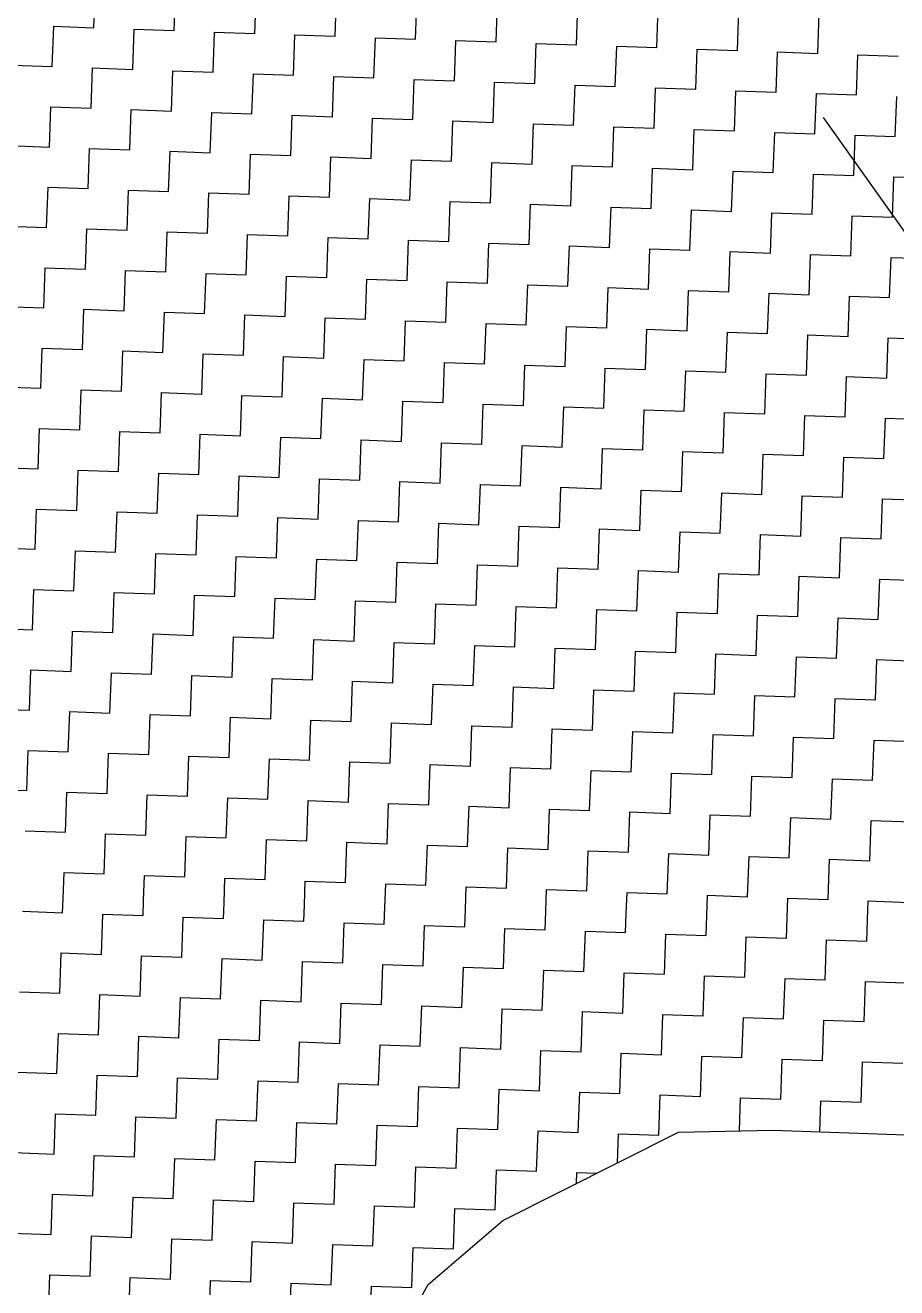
# Model space of a CAD drawing. Header units: metres. Extents: x 287345 to 291891, y 1993918 to 1999987.
# Drawn here: x 287664.9 to 287882.8, y 1997986.5 to 1998302.1 of the extents above; entities that cross this region are included whole.
import ezdxf

# ---------------------------------------------------------------- set-up
doc = ezdxf.new("R2010")
doc.units = ezdxf.units.M
doc.header["$MEASUREMENT"] = 0
doc.layers.add('POLY_HATCH', color=12, linetype='Continuous')

msp = doc.modelspace()

# ---------------------------------------------------------------- linework, layer by layer
msp.add_lwpolyline([(287977.69, 1998119.86), (287864.56, 1998279.01)])
at = {"layer": 'POLY_HATCH', "linetype": 'Continuous'}
for p, q in [((287682.1, 1998301.46), (287682.46, 1998311.52)), ((287702.21, 1998300.75), (287702.57, 1998310.8)), ((287722.32, 1998300.04), (287722.68, 1998310.09)), ((287742.43, 1998299.33), (287742.69, 1998306.73)), ((287762.54, 1998298.61), (287762.84, 1998307.23)), ((287782.65, 1998297.9), (287783, 1998307.96)), ((287802.76, 1998297.19), (287803.11, 1998307.25)), ((287822.87, 1998296.48), (287823.22, 1998306.53)), ((287842.98, 1998295.77), (287843.33, 1998305.82)), ((287863.08, 1998295.06), (287863.44, 1998305.11)), ((287671.69, 1998291.76), (287672.05, 1998301.82)), ((287672.05, 1998301.82), (287682.1, 1998301.46)), ((287691.8, 1998291.05), (287692.16, 1998301.1)), ((287692.16, 1998301.1), (287702.21, 1998300.75)), ((287711.91, 1998290.34), (287712.27, 1998300.39)), ((287712.27, 1998300.39), (287722.32, 1998300.04)), ((287732.02, 1998289.63), (287732.38, 1998299.68)), ((287732.38, 1998299.68), (287742.43, 1998299.33)), ((287752.13, 1998288.92), (287752.49, 1998298.97)), ((287752.49, 1998298.97), (287762.54, 1998298.61)), ((287772.24, 1998288.2), (287772.59, 1998298.26)), ((287772.59, 1998298.26), (287782.65, 1998297.9)), ((287792.35, 1998287.49), (287792.7, 1998297.55)), ((287792.7, 1998297.55), (287802.76, 1998297.19)), ((287812.46, 1998286.78), (287812.81, 1998296.84)), ((287812.81, 1998296.84), (287822.87, 1998296.48)), ((287832.57, 1998286.07), (287832.92, 1998296.12)), ((287832.92, 1998296.12), (287842.98, 1998295.77)), ((287852.67, 1998285.36), (287853.03, 1998295.41)), ((287853.03, 1998295.41), (287863.08, 1998295.06)), ((287872.78, 1998284.65), (287873.14, 1998294.7)), ((287873.14, 1998294.7), (287883.19, 1998294.34)), ((287661.64, 1998292.12), (287671.69, 1998291.76)), ((287681.39, 1998281.35), (287681.75, 1998291.41)), ((287681.75, 1998291.41), (287691.8, 1998291.05)), ((287701.5, 1998280.64), (287701.86, 1998290.69)), ((287701.86, 1998290.69), (287711.91, 1998290.34)), ((287721.61, 1998279.93), (287721.97, 1998289.98)), ((287721.97, 1998289.98), (287732.02, 1998289.63)), ((287741.72, 1998279.22), (287742.07, 1998289.27)), ((287742.07, 1998289.27), (287752.13, 1998288.92)), ((287761.83, 1998278.51), (287762.18, 1998288.56)), ((287762.18, 1998288.56), (287772.24, 1998288.2)), ((287781.94, 1998277.79), (287782.29, 1998287.85)), ((287782.29, 1998287.85), (287792.35, 1998287.49)), ((287802.05, 1998277.08), (287802.4, 1998287.14)), ((287802.4, 1998287.14), (287812.46, 1998286.78)), ((287822.15, 1998276.37), (287822.51, 1998286.43)), ((287822.51, 1998286.43), (287832.57, 1998286.07)), ((287842.26, 1998275.66), (287842.62, 1998285.71)), ((287842.62, 1998285.71), (287852.67, 1998285.36)), ((287862.37, 1998274.95), (287862.73, 1998285)), ((287862.73, 1998285), (287872.78, 1998284.65)), ((287882.48, 1998274.24), (287882.84, 1998284.29)), ((287670.98, 1998271.65), (287671.34, 1998281.71)), ((287671.34, 1998281.71), (287681.39, 1998281.35)), ((287691.09, 1998270.94), (287691.45, 1998281)), ((287691.45, 1998281), (287701.5, 1998280.64)), ((287711.2, 1998270.23), (287711.56, 1998280.28)), ((287711.56, 1998280.28), (287721.61, 1998279.93)), ((287731.31, 1998269.52), (287731.66, 1998279.57)), ((287731.66, 1998279.57), (287741.72, 1998279.22)), ((287751.42, 1998268.81), (287751.77, 1998278.86)), ((287751.77, 1998278.86), (287761.83, 1998278.51)), ((287771.53, 1998268.1), (287771.88, 1998278.15)), ((287771.88, 1998278.15), (287781.94, 1998277.79)), ((287791.64, 1998267.38), (287791.99, 1998277.44)), ((287791.99, 1998277.44), (287802.05, 1998277.08)), ((287811.74, 1998266.67), (287812.1, 1998276.73)), ((287812.1, 1998276.73), (287822.15, 1998276.37)), ((287831.85, 1998265.96), (287832.21, 1998276.01)), ((287832.21, 1998276.01), (287842.26, 1998275.66)), ((287851.96, 1998265.25), (287852.32, 1998275.3)), ((287852.32, 1998275.3), (287862.37, 1998274.95)), ((287872.07, 1998264.54), (287872.43, 1998274.59)), ((287872.43, 1998274.59), (287882.48, 1998274.24)), ((287660.93, 1998272.01), (287670.98, 1998271.65)), ((287680.68, 1998261.24), (287681.04, 1998271.3)), ((287681.04, 1998271.3), (287691.09, 1998270.94)), ((287700.79, 1998260.53), (287701.15, 1998270.59)), ((287701.15, 1998270.59), (287711.2, 1998270.23)), ((287720.9, 1998259.82), (287721.25, 1998269.87)), ((287721.25, 1998269.87), (287731.31, 1998269.52)), ((287741.01, 1998259.11), (287741.36, 1998269.16)), ((287741.36, 1998269.16), (287751.42, 1998268.81)), ((287761.12, 1998258.4), (287761.47, 1998268.45)), ((287761.47, 1998268.45), (287771.53, 1998268.1)), ((287781.23, 1998257.68), (287781.58, 1998267.74)), ((287781.58, 1998267.74), (287791.64, 1998267.38)), ((287801.33, 1998256.97), (287801.69, 1998267.03)), ((287801.69, 1998267.03), (287811.74, 1998266.67)), ((287821.44, 1998256.26), (287821.8, 1998266.32)), ((287821.8, 1998266.32), (287831.85, 1998265.96)), ((287841.55, 1998255.55), (287841.91, 1998265.6)), ((287841.91, 1998265.6), (287851.96, 1998265.25)), ((287861.66, 1998254.84), (287862.02, 1998264.89)), ((287862.02, 1998264.89), (287872.07, 1998264.54)), ((287670.27, 1998251.54), (287670.63, 1998261.6)), ((287670.63, 1998261.6), (287680.68, 1998261.24)), ((287881.77, 1998254.13), (287882.13, 1998264.18)), ((287882.13, 1998264.18), (287892.18, 1998263.83)), ((287690.38, 1998250.83), (287690.74, 1998260.89)), ((287690.74, 1998260.89), (287700.79, 1998260.53)), ((287710.49, 1998250.12), (287710.84, 1998260.18)), ((287710.84, 1998260.18), (287720.9, 1998259.82)), ((287730.6, 1998249.41), (287730.95, 1998259.46)), ((287730.95, 1998259.46), (287741.01, 1998259.11)), ((287750.71, 1998248.7), (287751.06, 1998258.75)), ((287751.06, 1998258.75), (287761.12, 1998258.4)), ((287770.82, 1998247.99), (287771.17, 1998258.04)), ((287771.17, 1998258.04), (287781.23, 1998257.68)), ((287790.92, 1998247.27), (287791.28, 1998257.33)), ((287791.28, 1998257.33), (287801.33, 1998256.97)), ((287811.03, 1998246.56), (287811.39, 1998256.62)), ((287811.39, 1998256.62), (287821.44, 1998256.26)), ((287831.14, 1998245.85), (287831.5, 1998255.91)), ((287831.5, 1998255.91), (287841.55, 1998255.55)), ((287851.25, 1998245.14), (287851.61, 1998255.19)), ((287851.61, 1998255.19), (287861.66, 1998254.84)), ((287871.36, 1998244.43), (287871.72, 1998254.48)), ((287871.72, 1998254.48), (287881.77, 1998254.13)), ((287660.22, 1998251.9), (287670.27, 1998251.54)), ((287679.97, 1998241.13), (287680.32, 1998251.19)), ((287680.32, 1998251.19), (287690.38, 1998250.83)), ((287700.08, 1998240.42), (287700.43, 1998250.48)), ((287700.43, 1998250.48), (287710.49, 1998250.12)), ((287720.19, 1998239.71), (287720.54, 1998249.77)), ((287720.54, 1998249.77), (287730.6, 1998249.41)), ((287740.3, 1998239), (287740.65, 1998249.05)), ((287740.65, 1998249.05), (287750.71, 1998248.7)), ((287760.4, 1998238.29), (287760.76, 1998248.34)), ((287760.76, 1998248.34), (287770.82, 1998247.99)), ((287780.51, 1998237.58), (287780.87, 1998247.63)), ((287780.87, 1998247.63), (287790.92, 1998247.27)), ((287800.62, 1998236.86), (287800.98, 1998246.92)), ((287800.98, 1998246.92), (287811.03, 1998246.56)), ((287820.73, 1998236.15), (287821.09, 1998246.21)), ((287821.09, 1998246.21), (287831.14, 1998245.85)), ((287840.84, 1998235.44), (287841.2, 1998245.5)), ((287841.2, 1998245.5), (287851.25, 1998245.14)), ((287860.95, 1998234.73), (287861.31, 1998244.78)), ((287861.31, 1998244.78), (287871.36, 1998244.43)), ((287881.06, 1998234.02), (287881.41, 1998244.07)), ((287881.41, 1998244.07), (287891.47, 1998243.72)), ((287669.56, 1998231.44), (287669.91, 1998241.49)), ((287669.91, 1998241.49), (287679.97, 1998241.13)), ((287689.67, 1998230.72), (287690.02, 1998240.78)), ((287690.02, 1998240.78), (287700.08, 1998240.42)), ((287709.78, 1998230.01), (287710.13, 1998240.07)), ((287710.13, 1998240.07), (287720.19, 1998239.71)), ((287729.89, 1998229.3), (287730.24, 1998239.35)), ((287730.24, 1998239.35), (287740.3, 1998239)), ((287749.99, 1998228.59), (287750.35, 1998238.64)), ((287750.35, 1998238.64), (287760.4, 1998238.29)), ((287770.1, 1998227.88), (287770.46, 1998237.93)), ((287770.46, 1998237.93), (287780.51, 1998237.58)), ((287790.21, 1998227.17), (287790.57, 1998237.22)), ((287790.57, 1998237.22), (287800.62, 1998236.86)), ((287810.32, 1998226.45), (287810.68, 1998236.51)), ((287810.68, 1998236.51), (287820.73, 1998236.15)), ((287830.43, 1998225.74), (287830.79, 1998235.8)), ((287830.79, 1998235.8), (287840.84, 1998235.44)), ((287850.54, 1998225.03), (287850.9, 1998235.09)), ((287850.9, 1998235.09), (287860.95, 1998234.73)), ((287870.65, 1998224.32), (287871, 1998234.37)), ((287871, 1998234.37), (287881.06, 1998234.02)), ((287659.5, 1998231.79), (287669.56, 1998231.44)), ((287679.26, 1998221.02), (287679.61, 1998231.08)), ((287679.61, 1998231.08), (287689.67, 1998230.72)), ((287699.37, 1998220.31), (287699.72, 1998230.37)), ((287699.72, 1998230.37), (287709.78, 1998230.01)), ((287719.48, 1998219.6), (287719.83, 1998229.66)), ((287719.83, 1998229.66), (287729.89, 1998229.3)), ((287739.58, 1998218.89), (287739.94, 1998228.94)), ((287739.94, 1998228.94), (287749.99, 1998228.59)), ((287759.69, 1998218.18), (287760.05, 1998228.23)), ((287760.05, 1998228.23), (287770.1, 1998227.88)), ((287779.8, 1998217.47), (287780.16, 1998227.52)), ((287780.16, 1998227.52), (287790.21, 1998227.17)), ((287799.91, 1998216.76), (287800.27, 1998226.81)), ((287800.27, 1998226.81), (287810.32, 1998226.45)), ((287820.02, 1998216.04), (287820.38, 1998226.1)), ((287820.38, 1998226.1), (287830.43, 1998225.74)), ((287840.13, 1998215.33), (287840.49, 1998225.39)), ((287840.49, 1998225.39), (287850.54, 1998225.03)), ((287860.24, 1998214.62), (287860.59, 1998224.68)), ((287860.59, 1998224.68), (287870.65, 1998224.32)), ((287880.35, 1998213.91), (287880.7, 1998223.96)), ((287880.7, 1998223.96), (287890.76, 1998223.61)), ((287668.85, 1998211.33), (287669.2, 1998221.38)), ((287669.2, 1998221.38), (287679.26, 1998221.02)), ((287688.96, 1998210.61), (287689.31, 1998220.67)), ((287689.31, 1998220.67), (287699.37, 1998220.31)), ((287709.07, 1998209.9), (287709.42, 1998219.96)), ((287709.42, 1998219.96), (287719.48, 1998219.6)), ((287729.17, 1998209.19), (287729.53, 1998219.25)), ((287729.53, 1998219.25), (287739.58, 1998218.89)), ((287749.28, 1998208.48), (287749.64, 1998218.53)), ((287749.64, 1998218.53), (287759.69, 1998218.18)), ((287769.39, 1998207.77), (287769.75, 1998217.82)), ((287769.75, 1998217.82), (287779.8, 1998217.47)), ((287789.5, 1998207.06), (287789.86, 1998217.11)), ((287789.86, 1998217.11), (287799.91, 1998216.76)), ((287809.61, 1998206.35), (287809.97, 1998216.4)), ((287809.97, 1998216.4), (287820.02, 1998216.04)), ((287829.72, 1998205.63), (287830.07, 1998215.69)), ((287830.07, 1998215.69), (287840.13, 1998215.33)), ((287849.83, 1998204.92), (287850.18, 1998214.98)), ((287850.18, 1998214.98), (287860.24, 1998214.62)), ((287869.94, 1998204.21), (287870.29, 1998214.26)), ((287870.29, 1998214.26), (287880.35, 1998213.91)), ((287658.79, 1998211.68), (287668.85, 1998211.33)), ((287678.55, 1998200.92), (287678.9, 1998210.97)), ((287678.9, 1998210.97), (287688.96, 1998210.61)), ((287698.65, 1998200.2), (287699.01, 1998210.26)), ((287699.01, 1998210.26), (287709.07, 1998209.9)), ((287718.76, 1998199.49), (287719.12, 1998209.55)), ((287719.12, 1998209.55), (287729.17, 1998209.19)), ((287738.87, 1998198.78), (287739.23, 1998208.84)), ((287739.23, 1998208.84), (287749.28, 1998208.48)), ((287758.98, 1998198.07), (287759.34, 1998208.12)), ((287759.34, 1998208.12), (287769.39, 1998207.77)), ((287779.09, 1998197.36), (287779.45, 1998207.41)), ((287779.45, 1998207.41), (287789.5, 1998207.06)), ((287799.2, 1998196.65), (287799.56, 1998206.7)), ((287799.56, 1998206.7), (287809.61, 1998206.35)), ((287819.31, 1998195.93), (287819.66, 1998205.99)), ((287819.66, 1998205.99), (287829.72, 1998205.63)), ((287839.42, 1998195.22), (287839.77, 1998205.28)), ((287839.77, 1998205.28), (287849.83, 1998204.92)), ((287859.53, 1998194.51), (287859.88, 1998204.57)), ((287859.88, 1998204.57), (287869.94, 1998204.21)), ((287879.64, 1998193.8), (287879.99, 1998203.85)), ((287879.99, 1998203.85), (287890.05, 1998203.5)), ((287668.14, 1998191.22), (287668.49, 1998201.27)), ((287668.49, 1998201.27), (287678.55, 1998200.92)), ((287688.24, 1998190.51), (287688.6, 1998200.56)), ((287688.6, 1998200.56), (287698.65, 1998200.2)), ((287708.35, 1998189.79), (287708.71, 1998199.85)), ((287708.71, 1998199.85), (287718.76, 1998199.49)), ((287728.46, 1998189.08), (287728.82, 1998199.14)), ((287728.82, 1998199.14), (287738.87, 1998198.78)), ((287748.57, 1998188.37), (287748.93, 1998198.43)), ((287748.93, 1998198.43), (287758.98, 1998198.07)), ((287768.68, 1998187.66), (287769.04, 1998197.71)), ((287769.04, 1998197.71), (287779.09, 1998197.36)), ((287788.79, 1998186.95), (287789.15, 1998197)), ((287789.15, 1998197), (287799.2, 1998196.65)), ((287808.9, 1998186.24), (287809.25, 1998196.29)), ((287809.25, 1998196.29), (287819.31, 1998195.93)), ((287829.01, 1998185.52), (287829.36, 1998195.58)), ((287829.36, 1998195.58), (287839.42, 1998195.22)), ((287849.12, 1998184.81), (287849.47, 1998194.87)), ((287849.47, 1998194.87), (287859.53, 1998194.51)), ((287869.23, 1998184.1), (287869.58, 1998194.16)), ((287869.58, 1998194.16), (287879.64, 1998193.8)), ((287658.08, 1998191.57), (287668.14, 1998191.22)), ((287677.83, 1998180.81), (287678.19, 1998190.86)), ((287678.19, 1998190.86), (287688.24, 1998190.51)), ((287697.94, 1998180.1), (287698.3, 1998190.15)), ((287698.3, 1998190.15), (287708.35, 1998189.79)), ((287718.05, 1998179.38), (287718.41, 1998189.44)), ((287718.41, 1998189.44), (287728.46, 1998189.08)), ((287738.16, 1998178.67), (287738.52, 1998188.73)), ((287738.52, 1998188.73), (287748.57, 1998188.37)), ((287758.27, 1998177.96), (287758.63, 1998188.01)), ((287758.63, 1998188.01), (287768.68, 1998187.66)), ((287778.38, 1998177.25), (287778.73, 1998187.3)), ((287778.73, 1998187.3), (287788.79, 1998186.95)), ((287798.49, 1998176.54), (287798.84, 1998186.59)), ((287798.84, 1998186.59), (287808.9, 1998186.24)), ((287818.6, 1998175.83), (287818.95, 1998185.88)), ((287818.95, 1998185.88), (287829.01, 1998185.52)), ((287838.71, 1998175.11), (287839.06, 1998185.17)), ((287839.06, 1998185.17), (287849.12, 1998184.81)), ((287858.82, 1998174.4), (287859.17, 1998184.46)), ((287859.17, 1998184.46), (287869.23, 1998184.1)), ((287878.92, 1998173.69), (287879.28, 1998183.75)), ((287879.28, 1998183.75), (287889.33, 1998183.39)), ((287667.42, 1998171.11), (287667.78, 1998181.16)), ((287667.78, 1998181.16), (287677.83, 1998180.81)), ((287687.53, 1998170.4), (287687.89, 1998180.45)), ((287687.89, 1998180.45), (287697.94, 1998180.1)), ((287707.64, 1998169.68), (287708, 1998179.74)), ((287708, 1998179.74), (287718.05, 1998179.38)), ((287727.75, 1998168.97), (287728.11, 1998179.03)), ((287728.11, 1998179.03), (287738.16, 1998178.67)), ((287747.86, 1998168.26), (287748.22, 1998178.32)), ((287748.22, 1998178.32), (287758.27, 1998177.96)), ((287767.97, 1998167.55), (287768.32, 1998177.6)), ((287768.32, 1998177.6), (287778.38, 1998177.25)), ((287788.08, 1998166.84), (287788.43, 1998176.89)), ((287788.43, 1998176.89), (287798.49, 1998176.54)), ((287808.19, 1998166.13), (287808.54, 1998176.18)), ((287808.54, 1998176.18), (287818.6, 1998175.83)), ((287828.3, 1998165.42), (287828.65, 1998175.47)), ((287828.65, 1998175.47), (287838.71, 1998175.11)), ((287848.4, 1998164.7), (287848.76, 1998174.76)), ((287848.76, 1998174.76), (287858.82, 1998174.4)), ((287868.51, 1998163.99), (287868.87, 1998174.05)), ((287868.87, 1998174.05), (287878.92, 1998173.69)), ((287657.37, 1998171.46), (287667.42, 1998171.11)), ((287677.12, 1998160.7), (287677.48, 1998170.75)), ((287677.48, 1998170.75), (287687.53, 1998170.4)), ((287697.23, 1998159.99), (287697.59, 1998170.04)), ((287697.59, 1998170.04), (287707.64, 1998169.68)), ((287717.34, 1998159.27), (287717.7, 1998169.33)), ((287717.7, 1998169.33), (287727.75, 1998168.97)), ((287737.45, 1998158.56), (287737.81, 1998168.62)), ((287737.81, 1998168.62), (287747.86, 1998168.26)), ((287757.56, 1998157.85), (287757.91, 1998167.91)), ((287757.91, 1998167.91), (287767.97, 1998167.55)), ((287777.67, 1998157.14), (287778.02, 1998167.19)), ((287778.02, 1998167.19), (287788.08, 1998166.84)), ((287797.78, 1998156.43), (287798.13, 1998166.48)), ((287798.13, 1998166.48), (287808.19, 1998166.13)), ((287817.89, 1998155.72), (287818.24, 1998165.77)), ((287818.24, 1998165.77), (287828.3, 1998165.42)), ((287837.99, 1998155.01), (287838.35, 1998165.06)), ((287838.35, 1998165.06), (287848.4, 1998164.7)), ((287858.1, 1998154.29), (287858.46, 1998164.35)), ((287858.46, 1998164.35), (287868.51, 1998163.99)), ((287878.21, 1998153.58), (287878.57, 1998163.64)), ((287878.57, 1998163.64), (287888.62, 1998163.28)), ((287666.71, 1998151), (287667.07, 1998161.05)), ((287667.07, 1998161.05), (287677.12, 1998160.7)), ((287686.82, 1998150.29), (287687.18, 1998160.34)), ((287687.18, 1998160.34), (287697.23, 1998159.99)), ((287706.93, 1998149.58), (287707.29, 1998159.63)), ((287707.29, 1998159.63), (287717.34, 1998159.27)), ((287727.04, 1998148.86), (287727.4, 1998158.92)), ((287727.4, 1998158.92), (287737.45, 1998158.56)), ((287747.15, 1998148.15), (287747.5, 1998158.21)), ((287747.5, 1998158.21), (287757.56, 1998157.85)), ((287767.26, 1998147.44), (287767.61, 1998157.5)), ((287767.61, 1998157.5), (287777.67, 1998157.14)), ((287787.37, 1998146.73), (287787.72, 1998156.78)), ((287787.72, 1998156.78), (287797.78, 1998156.43)), ((287807.48, 1998146.02), (287807.83, 1998156.07)), ((287807.83, 1998156.07), (287817.89, 1998155.72)), ((287827.58, 1998145.31), (287827.94, 1998155.36)), ((287827.94, 1998155.36), (287837.99, 1998155.01)), ((287847.69, 1998144.59), (287848.05, 1998154.65)), ((287848.05, 1998154.65), (287858.1, 1998154.29)), ((287656.66, 1998151.35), (287666.71, 1998151)), ((287867.8, 1998143.88), (287868.16, 1998153.94)), ((287868.16, 1998153.94), (287878.21, 1998153.58)), ((287676.41, 1998140.59), (287676.77, 1998150.64)), ((287676.77, 1998150.64), (287686.82, 1998150.29)), ((287696.52, 1998139.88), (287696.88, 1998149.93)), ((287696.88, 1998149.93), (287706.93, 1998149.58)), ((287716.63, 1998139.17), (287716.98, 1998149.22)), ((287716.98, 1998149.22), (287727.04, 1998148.86)), ((287736.74, 1998138.45), (287737.09, 1998148.51)), ((287737.09, 1998148.51), (287747.15, 1998148.15)), ((287756.85, 1998137.74), (287757.2, 1998147.8)), ((287757.2, 1998147.8), (287767.26, 1998147.44)), ((287776.96, 1998137.03), (287777.31, 1998147.09)), ((287777.31, 1998147.09), (287787.37, 1998146.73)), ((287797.06, 1998136.32), (287797.42, 1998146.37)), ((287797.42, 1998146.37), (287807.48, 1998146.02)), ((287817.17, 1998135.61), (287817.53, 1998145.66)), ((287817.53, 1998145.66), (287827.58, 1998145.31)), ((287837.28, 1998134.9), (287837.64, 1998144.95)), ((287837.64, 1998144.95), (287847.69, 1998144.59)), ((287857.39, 1998134.18), (287857.75, 1998144.24)), ((287857.75, 1998144.24), (287867.8, 1998143.88)), ((287877.5, 1998133.47), (287877.86, 1998143.53)), ((287877.86, 1998143.53), (287887.91, 1998143.17)), ((287666, 1998130.89), (287666.36, 1998140.94)), ((287666.36, 1998140.94), (287676.41, 1998140.59)), ((287686.11, 1998130.18), (287686.47, 1998140.23)), ((287686.47, 1998140.23), (287696.52, 1998139.88)), ((287706.22, 1998129.47), (287706.57, 1998139.52)), ((287706.57, 1998139.52), (287716.63, 1998139.17)), ((287726.33, 1998128.76), (287726.68, 1998138.81)), ((287726.68, 1998138.81), (287736.74, 1998138.45)), ((287746.44, 1998128.04), (287746.79, 1998138.1)), ((287746.79, 1998138.1), (287756.85, 1998137.74)), ((287766.55, 1998127.33), (287766.9, 1998137.39)), ((287766.9, 1998137.39), (287776.96, 1998137.03)), ((287786.65, 1998126.62), (287787.01, 1998136.68)), ((287787.01, 1998136.68), (287797.06, 1998136.32)), ((287806.76, 1998125.91), (287807.12, 1998135.96)), ((287807.12, 1998135.96), (287817.17, 1998135.61)), ((287826.87, 1998125.2), (287827.23, 1998135.25)), ((287827.23, 1998135.25), (287837.28, 1998134.9)), ((287846.98, 1998124.49), (287847.34, 1998134.54)), ((287847.34, 1998134.54), (287857.39, 1998134.18)), ((287867.09, 1998123.77), (287867.45, 1998133.83)), ((287867.45, 1998133.83), (287877.5, 1998133.47)), ((287655.95, 1998131.25), (287666, 1998130.89)), ((287675.7, 1998120.48), (287676.06, 1998130.53)), ((287676.06, 1998130.53), (287686.11, 1998130.18)), ((287695.81, 1998119.77), (287696.16, 1998129.82)), ((287696.16, 1998129.82), (287706.22, 1998129.47)), ((287715.92, 1998119.06), (287716.27, 1998129.11)), ((287716.27, 1998129.11), (287726.33, 1998128.76)), ((287736.03, 1998118.35), (287736.38, 1998128.4)), ((287736.38, 1998128.4), (287746.44, 1998128.04)), ((287756.14, 1998117.63), (287756.49, 1998127.69)), ((287756.49, 1998127.69), (287766.55, 1998127.33)), ((287776.24, 1998116.92), (287776.6, 1998126.98)), ((287776.6, 1998126.98), (287786.65, 1998126.62)), ((287796.35, 1998116.21), (287796.71, 1998126.26)), ((287796.71, 1998126.26), (287806.76, 1998125.91)), ((287816.46, 1998115.5), (287816.82, 1998125.55)), ((287816.82, 1998125.55), (287826.87, 1998125.2)), ((287836.57, 1998114.79), (287836.93, 1998124.84)), ((287836.93, 1998124.84), (287846.98, 1998124.49)), ((287856.68, 1998114.08), (287857.04, 1998124.13)), ((287857.04, 1998124.13), (287867.09, 1998123.77)), ((287876.79, 1998113.36), (287877.15, 1998123.42)), ((287877.15, 1998123.42), (287887.2, 1998123.06)), ((287665.29, 1998110.78), (287665.65, 1998120.84)), ((287665.65, 1998120.84), (287675.7, 1998120.48)), ((287685.4, 1998110.07), (287685.75, 1998120.12)), ((287685.75, 1998120.12), (287695.81, 1998119.77)), ((287705.51, 1998109.36), (287705.86, 1998119.41)), ((287705.86, 1998119.41), (287715.92, 1998119.06)), ((287725.62, 1998108.65), (287725.97, 1998118.7)), ((287725.97, 1998118.7), (287736.03, 1998118.35)), ((287745.73, 1998107.93), (287746.08, 1998117.99)), ((287746.08, 1998117.99), (287756.14, 1998117.63)), ((287765.83, 1998107.22), (287766.19, 1998117.28)), ((287766.19, 1998117.28), (287776.24, 1998116.92)), ((287785.94, 1998106.51), (287786.3, 1998116.57)), ((287786.3, 1998116.57), (287796.35, 1998116.21)), ((287806.05, 1998105.8), (287806.41, 1998115.85)), ((287806.41, 1998115.85), (287816.46, 1998115.5)), ((287826.16, 1998105.09), (287826.52, 1998115.14)), ((287826.52, 1998115.14), (287836.57, 1998114.79)), ((287846.27, 1998104.38), (287846.63, 1998114.43)), ((287846.63, 1998114.43), (287856.68, 1998114.08)), ((287866.38, 1998103.67), (287866.73, 1998113.72)), ((287866.73, 1998113.72), (287876.79, 1998113.36)), ((287655.23, 1998111.14), (287665.29, 1998110.78)), ((287674.99, 1998100.37), (287675.34, 1998110.43)), ((287675.34, 1998110.43), (287685.4, 1998110.07)), ((287695.1, 1998099.66), (287695.45, 1998109.71)), ((287695.45, 1998109.71), (287705.51, 1998109.36)), ((287715.21, 1998098.95), (287715.56, 1998109)), ((287715.56, 1998109), (287725.62, 1998108.65)), ((287735.31, 1998098.24), (287735.67, 1998108.29)), ((287735.67, 1998108.29), (287745.73, 1998107.93)), ((287755.42, 1998097.52), (287755.78, 1998107.58)), ((287755.78, 1998107.58), (287765.83, 1998107.22)), ((287775.53, 1998096.81), (287775.89, 1998106.87)), ((287775.89, 1998106.87), (287785.94, 1998106.51)), ((287795.64, 1998096.1), (287796, 1998106.16)), ((287796, 1998106.16), (287806.05, 1998105.8)), ((287815.75, 1998095.39), (287816.11, 1998105.44)), ((287816.11, 1998105.44), (287826.16, 1998105.09)), ((287835.86, 1998094.68), (287836.22, 1998104.73)), ((287836.22, 1998104.73), (287846.27, 1998104.38)), ((287855.97, 1998093.97), (287856.32, 1998104.02)), ((287856.32, 1998104.02), (287866.38, 1998103.67)), ((287664.93, 1998100.73), (287674.99, 1998100.37)), ((287876.08, 1998093.26), (287876.43, 1998103.31)), ((287876.43, 1998103.31), (287886.49, 1998102.95)), ((287684.69, 1998089.96), (287685.04, 1998100.02)), ((287685.04, 1998100.02), (287695.1, 1998099.66)), ((287704.8, 1998089.25), (287705.15, 1998099.3)), ((287705.15, 1998099.3), (287715.21, 1998098.95)), ((287724.9, 1998088.54), (287725.26, 1998098.59)), ((287725.26, 1998098.59), (287735.31, 1998098.24)), ((287745.01, 1998087.83), (287745.37, 1998097.88)), ((287745.37, 1998097.88), (287755.42, 1998097.52)), ((287765.12, 1998087.11), (287765.48, 1998097.17)), ((287765.48, 1998097.17), (287775.53, 1998096.81)), ((287785.23, 1998086.4), (287785.59, 1998096.46)), ((287785.59, 1998096.46), (287795.64, 1998096.1)), ((287805.34, 1998085.69), (287805.7, 1998095.75)), ((287805.7, 1998095.75), (287815.75, 1998095.39)), ((287825.45, 1998084.98), (287825.81, 1998095.03)), ((287825.81, 1998095.03), (287835.86, 1998094.68)), ((287845.56, 1998084.27), (287845.91, 1998094.32)), ((287845.91, 1998094.32), (287855.97, 1998093.97)), ((287865.67, 1998083.56), (287866.02, 1998093.61)), ((287866.02, 1998093.61), (287876.08, 1998093.26)), ((287674.4, 1998083.85), (287674.63, 1998090.32)), ((287674.63, 1998090.32), (287684.69, 1998089.96)), ((287694.52, 1998083.31), (287694.74, 1998089.6)), ((287694.74, 1998089.6), (287704.8, 1998089.25)), ((287714.63, 1998082.77), (287714.85, 1998088.89)), ((287714.85, 1998088.89), (287724.9, 1998088.54)), ((287734.75, 1998082.23), (287734.96, 1998088.18)), ((287734.96, 1998088.18), (287745.01, 1998087.83)), ((287754.86, 1998081.69), (287755.07, 1998087.47)), ((287755.07, 1998087.47), (287765.12, 1998087.11)), ((287774.98, 1998081.15), (287775.18, 1998086.76)), ((287775.18, 1998086.76), (287785.23, 1998086.4)), ((287795.09, 1998080.61), (287795.29, 1998086.05)), ((287795.29, 1998086.05), (287805.34, 1998085.69)), ((287815.21, 1998080.07), (287815.4, 1998085.34)), ((287815.4, 1998085.34), (287825.45, 1998084.98)), ((287674.28, 1998080.26), (287674.4, 1998083.85)), ((287694.39, 1998079.55), (287694.52, 1998083.31)), ((287714.49, 1998078.84), (287714.63, 1998082.77)), ((287734.6, 1998078.13), (287734.75, 1998082.23)), ((287754.71, 1998077.42), (287754.86, 1998081.69)), ((287835.32, 1998079.53), (287835.5, 1998084.62)), ((287835.5, 1998084.62), (287845.56, 1998084.27)), ((287855.44, 1998078.99), (287855.61, 1998083.91)), ((287855.61, 1998083.91), (287865.67, 1998083.56)), ((287875.55, 1998078.45), (287875.72, 1998083.2)), ((287875.72, 1998083.2), (287885.78, 1998082.84)), ((287664.22, 1998080.62), (287674.28, 1998080.26)), ((287683.98, 1998069.85), (287684.33, 1998079.91)), ((287684.33, 1998079.91), (287694.39, 1998079.55)), ((287704.08, 1998069.14), (287704.44, 1998079.19)), ((287704.44, 1998079.19), (287714.49, 1998078.84)), ((287724.19, 1998068.43), (287724.55, 1998078.48)), ((287724.55, 1998078.48), (287734.6, 1998078.13)), ((287774.82, 1998076.7), (287774.98, 1998081.15)), ((287794.93, 1998075.99), (287795.09, 1998080.61)), ((287815.04, 1998075.28), (287815.21, 1998080.07)), ((287835.15, 1998074.57), (287835.32, 1998079.53)), ((287855.26, 1998073.86), (287855.44, 1998078.99)), ((287875.37, 1998073.15), (287875.55, 1998078.45)), ((287744.3, 1998067.72), (287744.66, 1998077.77)), ((287744.66, 1998077.77), (287754.71, 1998077.42)), ((287764.41, 1998067.01), (287764.77, 1998077.06)), ((287764.77, 1998077.06), (287774.82, 1998076.7)), ((287784.52, 1998066.29), (287784.88, 1998076.35)), ((287784.88, 1998076.35), (287794.93, 1998075.99)), ((287804.63, 1998065.58), (287804.98, 1998075.64)), ((287804.98, 1998075.64), (287815.04, 1998075.28)), ((287824.74, 1998064.87), (287825.09, 1998074.93)), ((287825.09, 1998074.93), (287835.15, 1998074.57)), ((287844.85, 1998064.16), (287845.2, 1998074.21)), ((287845.2, 1998074.21), (287855.26, 1998073.86)), ((287864.96, 1998063.45), (287865.31, 1998073.5)), ((287865.31, 1998073.5), (287875.37, 1998073.15)), ((287673.56, 1998060.15), (287673.92, 1998070.21)), ((287673.92, 1998070.21), (287683.98, 1998069.85)), ((287693.67, 1998059.44), (287694.03, 1998069.5)), ((287694.03, 1998069.5), (287704.08, 1998069.14)), ((287713.78, 1998058.73), (287714.14, 1998068.78)), ((287714.14, 1998068.78), (287724.19, 1998068.43)), ((287733.89, 1998058.02), (287734.25, 1998068.07)), ((287734.25, 1998068.07), (287744.3, 1998067.72)), ((287754, 1998057.31), (287754.36, 1998067.36)), ((287754.36, 1998067.36), (287764.41, 1998067.01)), ((287774.11, 1998056.6), (287774.47, 1998066.65)), ((287774.47, 1998066.65), (287784.52, 1998066.29)), ((287794.22, 1998055.88), (287794.57, 1998065.94)), ((287794.57, 1998065.94), (287804.63, 1998065.58)), ((287814.33, 1998055.17), (287814.68, 1998065.23)), ((287814.68, 1998065.23), (287824.74, 1998064.87)), ((287834.44, 1998054.46), (287834.79, 1998064.51)), ((287834.79, 1998064.51), (287844.85, 1998064.16)), ((287854.55, 1998053.75), (287854.9, 1998063.8)), ((287854.9, 1998063.8), (287864.96, 1998063.45)), ((287874.65, 1998053.04), (287875.01, 1998063.09)), ((287875.01, 1998063.09), (287885.06, 1998062.74)), ((287663.51, 1998060.51), (287673.56, 1998060.15)), ((287683.26, 1998049.74), (287683.62, 1998059.8)), ((287683.62, 1998059.8), (287693.67, 1998059.44)), ((287703.37, 1998049.03), (287703.73, 1998059.09)), ((287703.73, 1998059.09), (287713.78, 1998058.73)), ((287723.48, 1998048.32), (287723.84, 1998058.37)), ((287723.84, 1998058.37), (287733.89, 1998058.02)), ((287743.59, 1998047.61), (287743.95, 1998057.66)), ((287743.95, 1998057.66), (287754, 1998057.31)), ((287763.7, 1998046.9), (287764.06, 1998056.95)), ((287764.06, 1998056.95), (287774.11, 1998056.6)), ((287783.81, 1998046.18), (287784.16, 1998056.24)), ((287784.16, 1998056.24), (287794.22, 1998055.88)), ((287803.92, 1998045.47), (287804.27, 1998055.53)), ((287804.27, 1998055.53), (287814.33, 1998055.17)), ((287824.03, 1998044.76), (287824.38, 1998054.82)), ((287824.38, 1998054.82), (287834.44, 1998054.46)), ((287844.14, 1998044.05), (287844.49, 1998054.1)), ((287844.49, 1998054.1), (287854.55, 1998053.75)), ((287864.24, 1998043.34), (287864.6, 1998053.39)), ((287864.6, 1998053.39), (287874.65, 1998053.04)), ((287672.85, 1998040.04), (287673.21, 1998050.1)), ((287673.21, 1998050.1), (287683.26, 1998049.74)), ((287692.96, 1998039.33), (287693.32, 1998049.39)), ((287693.32, 1998049.39), (287703.37, 1998049.03)), ((287713.07, 1998038.62), (287713.43, 1998048.68)), ((287713.43, 1998048.68), (287723.48, 1998048.32)), ((287733.18, 1998037.91), (287733.54, 1998047.96)), ((287733.54, 1998047.96), (287743.59, 1998047.61)), ((287753.29, 1998037.2), (287753.64, 1998047.25)), ((287753.64, 1998047.25), (287763.7, 1998046.9)), ((287773.4, 1998036.49), (287773.75, 1998046.54)), ((287773.75, 1998046.54), (287783.81, 1998046.18)), ((287793.51, 1998035.77), (287793.86, 1998045.83)), ((287793.86, 1998045.83), (287803.92, 1998045.47)), ((287813.62, 1998035.06), (287813.97, 1998045.12)), ((287813.97, 1998045.12), (287824.03, 1998044.76)), ((287833.73, 1998034.35), (287834.08, 1998044.41)), ((287834.08, 1998044.41), (287844.14, 1998044.05)), ((287853.83, 1998033.64), (287854.19, 1998043.69)), ((287854.19, 1998043.69), (287864.24, 1998043.34)), ((287873.94, 1998032.93), (287874.3, 1998042.98)), ((287874.3, 1998042.98), (287884.35, 1998042.63)), ((287662.8, 1998040.4), (287672.85, 1998040.04)), ((287682.55, 1998029.63), (287682.91, 1998039.69)), ((287682.91, 1998039.69), (287692.96, 1998039.33)), ((287702.66, 1998028.92), (287703.02, 1998038.98)), ((287703.02, 1998038.98), (287713.07, 1998038.62)), ((287722.77, 1998028.21), (287723.13, 1998038.26)), ((287723.13, 1998038.26), (287733.18, 1998037.91)), ((287742.88, 1998027.5), (287743.23, 1998037.55)), ((287743.23, 1998037.55), (287753.29, 1998037.2)), ((287762.99, 1998026.79), (287763.34, 1998036.84)), ((287763.34, 1998036.84), (287773.4, 1998036.49)), ((287783.1, 1998026.08), (287783.45, 1998036.13)), ((287783.45, 1998036.13), (287793.51, 1998035.77)), ((287803.21, 1998025.36), (287803.56, 1998035.42)), ((287803.56, 1998035.42), (287813.62, 1998035.06)), ((287823.31, 1998024.65), (287823.67, 1998034.71)), ((287823.67, 1998034.71), (287833.73, 1998034.35)), ((287843.49, 1998025.74), (287843.78, 1998034)), ((287843.78, 1998034), (287853.83, 1998033.64)), ((287863.61, 1998025.52), (287863.89, 1998033.28)), ((287863.89, 1998033.28), (287873.94, 1998032.93)), ((287672.14, 1998019.93), (287672.5, 1998029.99)), ((287672.5, 1998029.99), (287682.55, 1998029.63)), ((287692.25, 1998019.22), (287692.61, 1998029.28)), ((287692.61, 1998029.28), (287702.66, 1998028.92)), ((287712.36, 1998018.51), (287712.72, 1998028.57)), ((287712.72, 1998028.57), (287722.77, 1998028.21)), ((287732.47, 1998017.8), (287732.82, 1998027.85)), ((287732.82, 1998027.85), (287742.88, 1998027.5)), ((287752.58, 1998017.09), (287752.93, 1998027.14)), ((287752.93, 1998027.14), (287762.99, 1998026.79)), ((287772.69, 1998016.38), (287773.04, 1998026.43)), ((287773.04, 1998026.43), (287783.1, 1998026.08)), ((287792.8, 1998015.67), (287793.15, 1998025.72)), ((287793.15, 1998025.72), (287803.21, 1998025.36)), ((287813, 1998017.73), (287813.26, 1998025.01)), ((287813.26, 1998025.01), (287823.31, 1998024.65)), ((287662.09, 1998020.29), (287672.14, 1998019.93)), ((287681.84, 1998009.52), (287682.2, 1998019.58)), ((287682.2, 1998019.58), (287692.25, 1998019.22)), ((287701.95, 1998008.81), (287702.31, 1998018.87)), ((287702.31, 1998018.87), (287712.36, 1998018.51)), ((287722.06, 1998008.1), (287722.41, 1998018.16)), ((287722.41, 1998018.16), (287732.47, 1998017.8)), ((287742.17, 1998007.39), (287742.52, 1998017.44)), ((287742.52, 1998017.44), (287752.58, 1998017.09)), ((287762.28, 1998006.68), (287762.63, 1998016.73)), ((287762.63, 1998016.73), (287772.69, 1998016.38)), ((287782.39, 1998005.97), (287782.74, 1998016.02)), ((287782.74, 1998016.02), (287792.8, 1998015.67)), ((287802.75, 1998012.57), (287802.85, 1998015.31)), ((287802.85, 1998015.31), (287807.84, 1998015.13)), ((287671.43, 1997999.83), (287671.79, 1998009.88)), ((287671.79, 1998009.88), (287681.84, 1998009.52)), ((287691.54, 1997999.11), (287691.89, 1998009.17)), ((287691.89, 1998009.17), (287701.95, 1998008.81)), ((287711.65, 1997998.4), (287712, 1998008.46)), ((287712, 1998008.46), (287722.06, 1998008.1)), ((287731.76, 1997997.69), (287732.11, 1998007.75)), ((287732.11, 1998007.75), (287742.17, 1998007.39)), ((287751.87, 1997996.98), (287752.22, 1998007.03)), ((287752.22, 1998007.03), (287762.28, 1998006.68)), ((287771.97, 1997996.27), (287772.33, 1998006.32)), ((287772.33, 1998006.32), (287782.39, 1998005.97)), ((287661.38, 1998000.18), (287671.43, 1997999.83)), ((287681.13, 1997989.42), (287681.48, 1997999.47)), ((287681.48, 1997999.47), (287691.54, 1997999.11)), ((287701.24, 1997988.7), (287701.59, 1997998.76)), ((287701.59, 1997998.76), (287711.65, 1997998.4)), ((287721.35, 1997987.99), (287721.7, 1997998.05)), ((287721.7, 1997998.05), (287731.76, 1997997.69)), ((287741.46, 1997987.28), (287741.81, 1997997.34)), ((287741.81, 1997997.34), (287751.87, 1997996.98)), ((287761.56, 1997986.57), (287761.92, 1997996.62)), ((287761.92, 1997996.62), (287771.97, 1997996.27)), ((287670.72, 1997979.72), (287671.07, 1997989.77)), ((287671.07, 1997989.77), (287681.13, 1997989.42)), ((287690.83, 1997979.01), (287691.18, 1997989.06)), ((287691.18, 1997989.06), (287701.24, 1997988.7)), ((287710.94, 1997978.29), (287711.29, 1997988.35)), ((287711.29, 1997988.35), (287721.35, 1997987.99)), ((287731.05, 1997977.58), (287731.4, 1997987.64)), ((287731.4, 1997987.64), (287741.46, 1997987.28)), ((287751.15, 1997976.87), (287751.51, 1997986.93)), ((287751.51, 1997986.93), (287761.56, 1997986.57))]:
    msp.add_line(p, q, dxfattribs=at)
at = {"layer": 'POLY_HATCH'}
for p, q in [((287784.35, 1998003.32), (287828.23, 1998025.39)), ((287828.23, 1998025.39), (287851.89, 1998025.94)), ((287851.89, 1998025.94), (287890.77, 1998024.56)), ((287765.7, 1997987.3), (287784.35, 1998003.32)), ((287746.42, 1997953.24), (287765.7, 1997987.3))]:
    msp.add_line(p, q, dxfattribs=at)

doc.saveas('drawing.dxf')
